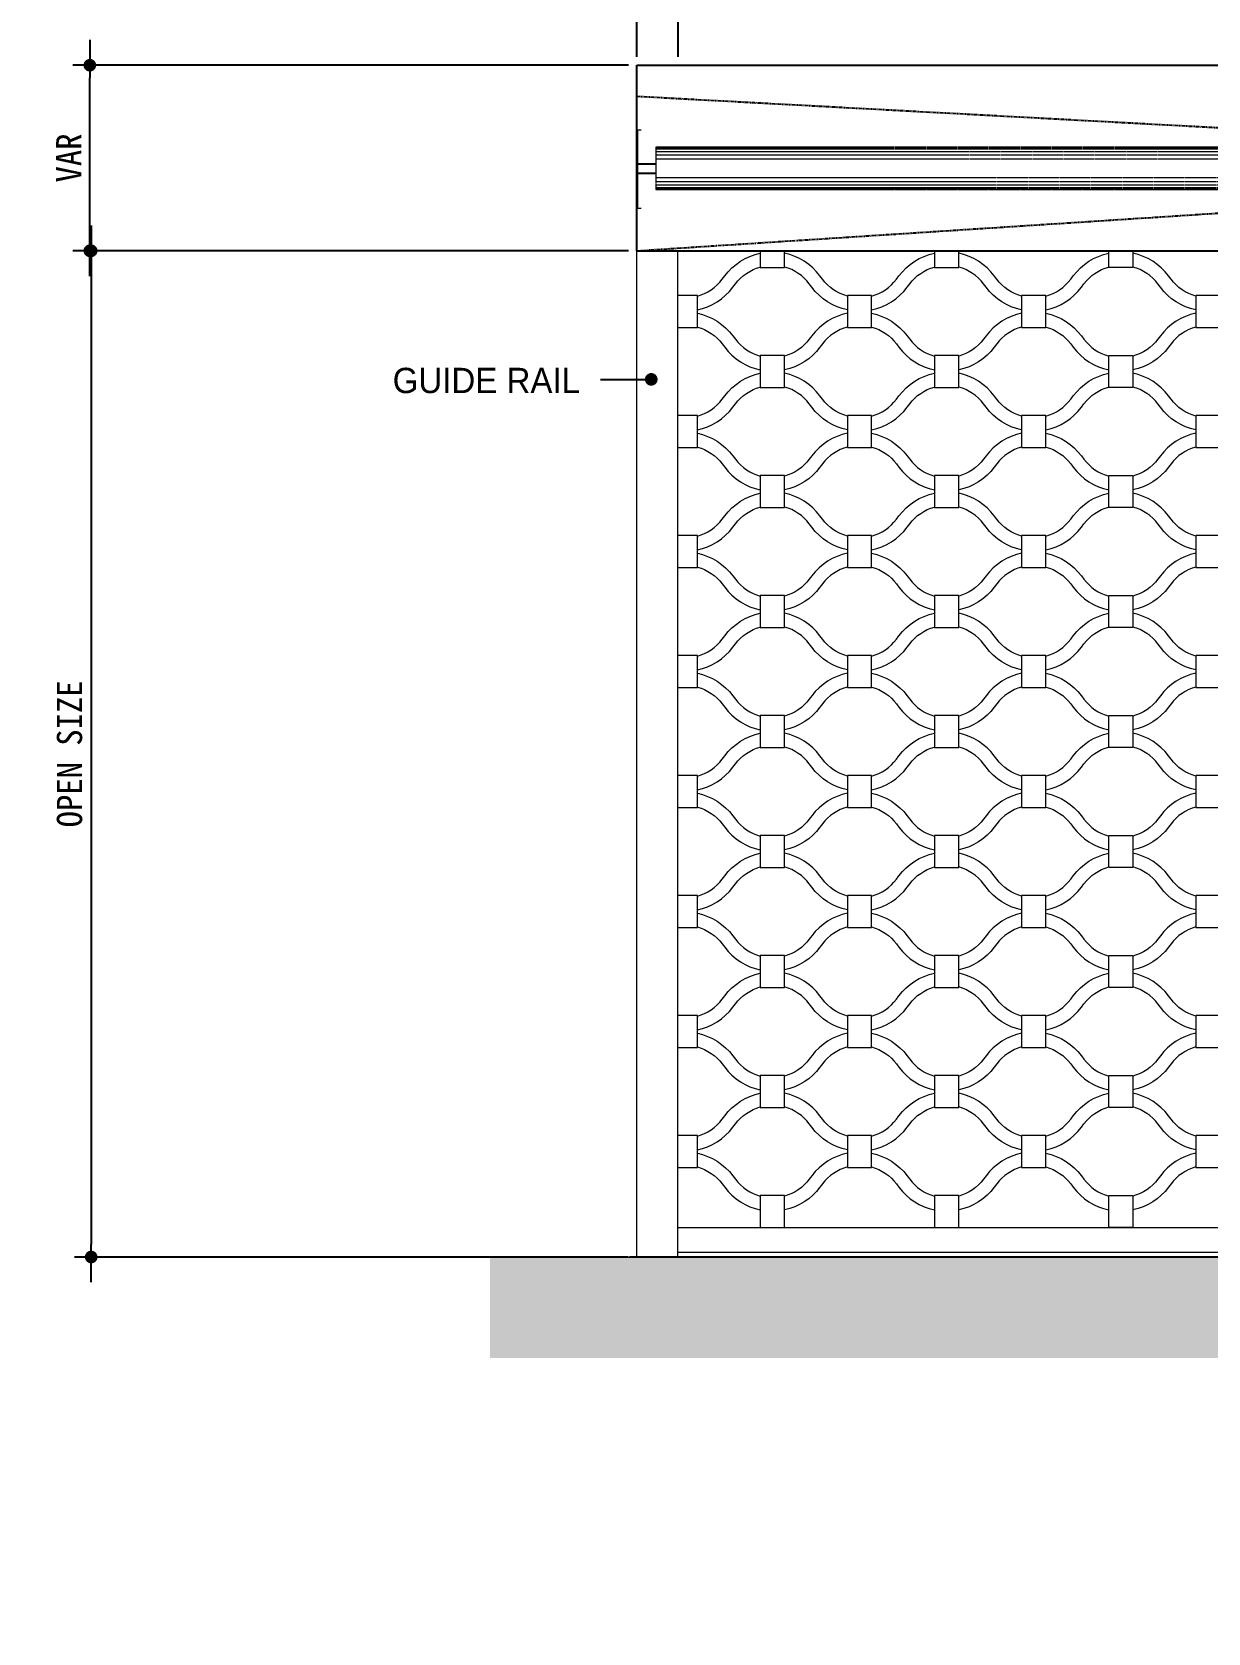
# Model space of a CAD drawing. Header units: millimetres. Extents: x -6941 to 136681, y 2065 to 58366.
# Drawn here: x 117177 to 120667, y 8465 to 13218 of the extents above; entities that cross this region are included whole.
import ezdxf

# ---------------------------------------------------------------- set-up
doc = ezdxf.new("R2010")
doc.units = ezdxf.units.MM
doc.header["$LTSCALE"] = 4
doc.header["$MEASUREMENT"] = 0
doc.linetypes.add('HIDDENX2', pattern=[0.75, 0.5, -0.25])
doc.linetypes.add('PHANTOM', pattern=[2.5, 1.25, -0.25, 0.25, -0.25, 0.25, -0.25])
doc.layers.get('0').update_dxf_attribs({"linetype": 'CONTINUOUS'})
doc.layers.get('DEFPOINTS').update_dxf_attribs({"linetype": 'CONTINUOUS'})
for name, color, linetype in [('A-DIMS', 7, 'CONTINUOUS'), ('A-MKXS-LEAD', 7, 'CONTINUOUS'), ('A-XXXX-TXT2', 3, 'CONTINUOUS'), ('ITXT', 7, 'CONTINUOUS'), ('WIND', 4, 'CONTINUOUS'), ('도면층1', 4, 'CONTINUOUS')]:
    doc.layers.add(name, color=color, linetype=linetype)
doc.layers.add('DJ', color=7, linetype='CONTINUOUS', lineweight=5)
doc.styles.add('HY울릉도L', font='')
doc.styles.add('돋움', font='')
doc.styles.add('돋움체', font='')
doc.styles.get('HY울릉도L').set_extended_font_data('DotumChe')
doc.styles.get('돋움').set_extended_font_data('Dotum')
doc.styles.get('돋움체').set_extended_font_data('DotumChe')
doc.dimstyles.new('CDIM', dxfattribs={"dimtxt": 3, "dimasz": 1.5, "dimexe": 2, "dimexo": 1, "dimgap": 1, "dimtad": 1, "dimdec": 0, "dimrnd": 0.5, "dimzin": 0, "dimdsep": 32, "dimlunit": 6, "dimtxsty": 'HY울릉도L', "dimblk1": '_CIDOT', "dimblk2": '_CIDOT', "dimsah": 1, "dimcen": 5.5, "dimclrd": 2, "dimclre": 2, "dimclrt": 7, "dimadec": 0, "dimazin": 0, "dimtfac": 1, "dimtdec": 0, "dimtix": 1, "dimtmove": 2, "dimatfit": 1, "dimldrblk": '_CIDOT', "dimfxl": 1, "dimtolj": 1, "dimtzin": 0, "dimlwd": -1, "dimarcsym": 0})

# ---------------------------------------------------------------- blocks, each defined once
blk = doc.blocks.new('_CIDOT')
at = {"color": 0, "linetype": 'ByBlock'}
blk.add_line((2, 0), (-1, 0), dxfattribs=at)
at = {"color": 0, "linetype": 'ByBlock', "const_width": 0.5}
blk.add_lwpolyline([(-0.25, 0, 1), (0.25, 0, 1)], format="xyb", close=True, dxfattribs=at)
blk = doc.blocks.new('*D157')
at = {"layer": 'A-DIMS', "lineweight": -2, "transparency": 16777216}
for p, q in [((118947.5, 13119.6), (117298.4, 13119.6)), ((118947.5, 12568.7), (117298.4, 12568.7))]:
    blk.add_line(p, q, dxfattribs=at)
at = {"layer": 'A-DIMS', "transparency": 16777216}
blk.add_line((117348.4, 12606.2), (117348.4, 13082.1), dxfattribs=at)
at = {"layer": 'DEFPOINTS', "color": 0, "transparency": 16777216}
for p in [(117348.4, 13119.6), (118972.5, 13119.6), (118972.5, 12568.7)]:
    blk.add_point(p, dxfattribs=at)
at = {"layer": 'A-DIMS', "transparency": 16777216, "xscale": 37.5, "yscale": 37.5, "zscale": 37.5}
for p, rotation in [((117348.4, 13119.6), 90), ((117348.4, 12568.7), 270)]:
    blk.add_blockref('_CIDOT', p, dxfattribs=dict(at, rotation=rotation))
at = {"layer": 'A-DIMS', "color": 3, "transparency": 16777216, "insert": (117285.9, 12844.2), "char_height": 75, "attachment_point": 5, "rotation": 90, "style": '돋움체'}
blk.add_mtext('\\A1;VAR', dxfattribs=at)
blk = doc.blocks.new('*D158')
at = {"layer": 'A-DIMS', "lineweight": -2, "transparency": 16777216}
for p, q in [((118947.5, 12568.7), (117302.5, 12568.7)), ((118946.6, 9581.2), (117302.5, 9581.2))]:
    blk.add_line(p, q, dxfattribs=at)
at = {"layer": 'A-DIMS', "transparency": 16777216}
blk.add_line((117352.5, 12531.2), (117352.5, 9618.7), dxfattribs=at)
at = {"layer": 'DEFPOINTS', "color": 0, "transparency": 16777216}
for p in [(118972.5, 12568.7), (117352.5, 9581.2), (118971.6, 9581.2)]:
    blk.add_point(p, dxfattribs=at)
at = {"layer": 'A-DIMS', "transparency": 16777216, "xscale": 37.5, "yscale": 37.5, "zscale": 37.5}
for p, rotation in [((117352.5, 12568.7), 90), ((117352.5, 9581.2), 270)]:
    blk.add_blockref('_CIDOT', p, dxfattribs=dict(at, rotation=rotation))
at = {"layer": 'A-DIMS', "color": 3, "transparency": 16777216, "insert": (117288.7, 11075), "char_height": 75, "attachment_point": 5, "rotation": 90, "style": '돋움체'}
blk.add_mtext('\\A1;OPEN SIZE', dxfattribs=at)
blk = doc.blocks.new('*D159')
at = {"layer": 'A-DIMS', "lineweight": -2, "transparency": 16777216}
for p, q in [((118972.5, 13144.6), (118972.5, 13476)), ((119094.2, 13144.6), (119094.2, 13476))]:
    blk.add_line(p, q, dxfattribs=at)
at = {"layer": 'A-DIMS', "transparency": 16777216}
for p, q in [((118935, 13426), (118897.5, 13426)), ((118972.5, 13426), (119094.2, 13426)), ((119131.7, 13426), (119169.2, 13426))]:
    blk.add_line(p, q, dxfattribs=at)
at = {"layer": 'DEFPOINTS', "color": 0, "transparency": 16777216}
for p in [(119094.2, 13426), (118972.5, 13119.6), (119094.2, 13119.6)]:
    blk.add_point(p, dxfattribs=at)
at = {"layer": 'A-DIMS', "transparency": 16777216, "xscale": 37.5, "yscale": 37.5, "zscale": 37.5}
blk.add_blockref('_CIDOT', (118972.5, 13426), dxfattribs=at)
at = {"layer": 'A-DIMS', "transparency": 16777216, "xscale": 37.5, "yscale": 37.5, "zscale": 37.5, "rotation": 180}
blk.add_blockref('_CIDOT', (119094.2, 13426), dxfattribs=at)
at = {"layer": 'A-DIMS', "color": 3, "transparency": 16777216, "insert": (119033.3, 13488.5), "char_height": 75, "attachment_point": 5, "style": '돋움체'}
blk.add_mtext('\\A1;VAR', dxfattribs=at)

msp = doc.modelspace()

# ---------------------------------------------------------------- hatches: boundary and pattern name
at = {"layer": 'DJ'}
h = msp.add_hatch(dxfattribs=at)
h.set_pattern_fill('AR-CONC', color=8, scale=30)
h.set_pattern_definition([(50, (15790.55, 43134.25), (215.17805, -18.82564), [22.5, -247.5]), (355, (15790.55, 43134.25), (-41.6254, 225.65764), [18, -198]), (100.45144, (15808.48, 43132.68), (173.55265, 206.832), [19.12206, -210.34263]), (46.1842, (15790.55, 43194.25), (320.1724, -49.6558), [33.75, -371.25]), (96.63564, (15817.23, 43190.1), (280.3986, 292.2356), [28.6831, -315.5141]), (351.18416, (15790.55, 43194.25), (280.3986, 292.2356), [27, -297]), (21, (15820.55, 43179.25), (179.07212, -120.78567), [22.5, -247.5]), (326, (15820.55, 43179.25), (72.9946, 217.545), [18, -198]), (71.45144, (15835.47, 43169.19), (252.0667, 96.75935), [19.12206, -210.34263]), (37.5, (15790.55, 43134.25), (3.647957, 99.868156), [0, -195.6, 0, -201, 0, -198.75]), (7.5, (15790.55, 43134.25), (78.92086, 118.32351), [0, -114.6, 0, -191.1, 0, -75.75]), (327.5, (15723.65, 43134.25), (160.14673, -6.76646), [0, -75, 0, -234, 0, -310.5]), (317.5, (15693.65, 43134.25), (174.95585, 30.0315), [0, -97.5, 0, -155.4, 0, -220.5])])
h.paths.add_polyline_path([(124936.46, 9581.18), (118536.46, 9581.18), (118536.46, 9281.18), (124936.46, 9281.18)])
h.paths.add_polyline_path([(122829.08, 8464.97), (122874.08, 8464.97), (122874.08, 8499.97), (122829.08, 8499.97)])
h.paths.add_polyline_path([(122804.08, 9009.97), (122819.08, 9009.97), (122819.08, 9019.97), (122804.08, 9019.97)])

# ---------------------------------------------------------------- linework, layer by layer
at = {"linetype": 'Continuous'}
msp.add_line((118863.96, 12186.91), (119010.66, 12186.91), dxfattribs=at)
at = {"linetype": 'Continuous', "const_width": 8.3}
msp.add_lwpolyline([(119006.51, 12186.91, 1), (119014.81, 12186.91, 1)], format="xyb", close=True, dxfattribs=at)
at = {"layer": 'A-MKXS-LEAD', "const_width": 18.75}
msp.add_lwpolyline([(119005.44, 12186.91, 1), (119024.19, 12186.91, 1)], format="xyb", close=True, dxfattribs=at)
at = {"layer": 'DJ', "color": 2, "linetype": 'HIDDENX2'}
for p, q in [((127399.29, 12875.97), (119028.06, 12875.97)), ((119028.06, 12875.97), (119028.06, 12749.83)), ((127399.29, 12873.76), (119028.06, 12873.76)), ((127399.29, 12870.44), (119028.06, 12870.44)), ((127248.91, 12862.69), (119028.06, 12862.69)), ((127248.91, 12852.88), (119028.06, 12852.88)), ((127248.91, 12840.56), (119028.06, 12840.56)), ((127144.04, 12785.24), (119028.06, 12785.24)), ((127144.04, 12772.92), (119028.06, 12772.92)), ((127144.04, 12763.11), (119028.06, 12763.11)), ((127144.04, 12755.36), (119028.06, 12755.36)), ((127144.04, 12752.04), (119028.06, 12752.04)), ((127399.29, 12749.83), (119028.06, 12749.83))]:
    msp.add_line(p, q, dxfattribs=at)
at = {"layer": 'DJ', "color": 3}
for p, q in [((118972.45, 9581.18), (118972.45, 12568.73)), ((119094.17, 9581.18), (119094.17, 12568.73))]:
    msp.add_line(p, q, dxfattribs=at)
at = {"layer": 'DJ', "color": 7}
for p, q in [((119094.17, 9668.81), (127354.49, 9668.81)), ((118536.46, 9581.18), (124936.46, 9581.18)), ((119094.17, 9595.55), (127354.49, 9595.55))]:
    msp.add_line(p, q, dxfattribs=at)
at = {"layer": 'DJ', "color": 6}
for points in [[(119151.63, 12434.13, 0.167065), (119225.35, 12484.16), (119232.94, 12494.27, -0.1826455), (119338.38, 12561.26, -0.1826455)], [(119596.97, 12434.13, -0.167065), (119523.24, 12484.16), (119515.66, 12494.27, 0.1826455), (119410.21, 12561.26, 0.1826455)], [(119668.8, 12434.13, 0.167065), (119742.52, 12484.16), (119750.11, 12494.27, -0.1826455), (119855.55, 12561.26, -0.1826455)], [(120114.14, 12434.13, -0.167065), (120040.41, 12484.16), (120032.83, 12494.27, 0.1826455), (119927.38, 12561.26, 0.1826455)], [(120185.97, 12434.13, 0.167065), (120259.69, 12484.16), (120267.28, 12494.27, -0.1826455), (120372.72, 12561.26, -0.1826455)], [(120631.31, 12434.13, -0.167065), (120557.58, 12484.16), (120550, 12494.27, 0.1826455), (120444.55, 12561.26, 0.1826455)], [(119151.63, 12393.38, 0.1826455), (119257.07, 12460.37), (119264.66, 12470.48, -0.167065), (119338.38, 12520.51)], [(119596.97, 12393.38, -0.1826455), (119491.52, 12460.37), (119483.94, 12470.48, 0.167065), (119410.21, 12520.51)], [(119668.8, 12393.38, 0.1826455), (119774.24, 12460.37), (119781.83, 12470.48, -0.167065), (119855.55, 12520.51)], [(120114.14, 12393.38, -0.1826455), (120008.69, 12460.37), (120001.11, 12470.48, 0.167065), (119927.38, 12520.51)], [(120185.97, 12393.38, 0.1826455), (120291.41, 12460.37), (120299, 12470.48, -0.167065), (120372.72, 12520.51)], [(120631.31, 12393.38, -0.1826455), (120525.86, 12460.37), (120518.28, 12470.48, 0.167065), (120444.55, 12520.51)], [(119151.63, 12383.13, -0.1826455), (119257.07, 12316.14), (119264.66, 12306.02, 0.167065), (119338.38, 12255.99)], [(119596.97, 12383.13, 0.1826455), (119491.52, 12316.14), (119483.94, 12306.02, -0.167065), (119410.21, 12255.99)], [(119668.8, 12383.13, -0.1826455), (119774.24, 12316.14), (119781.83, 12306.02, 0.167065), (119855.55, 12255.99)], [(120114.14, 12383.13, 0.1826455), (120008.69, 12316.14), (120001.11, 12306.02, -0.167065), (119927.38, 12255.99)], [(120185.97, 12383.13, -0.1826455), (120291.41, 12316.14), (120299, 12306.02, 0.167065), (120372.72, 12255.99)], [(120631.31, 12383.13, 0.1826455), (120525.86, 12316.14), (120518.28, 12306.02, -0.167065), (120444.55, 12255.99)], [(119151.63, 12342.38, -0.167065), (119225.35, 12292.35), (119232.94, 12282.23, 0.1826455), (119338.38, 12215.24, 0.1826455)], [(119596.97, 12342.38, 0.167065), (119523.24, 12292.35), (119515.66, 12282.23, -0.1826455), (119410.21, 12215.24, -0.1826455)], [(119668.8, 12342.38, -0.167065), (119742.52, 12292.35), (119750.11, 12282.23, 0.1826455), (119855.55, 12215.24, 0.1826455)], [(120114.14, 12342.38, 0.167065), (120040.41, 12292.35), (120032.83, 12282.23, -0.1826455), (119927.38, 12215.24, -0.1826455)], [(120185.97, 12342.38, -0.167065), (120259.69, 12292.35), (120267.28, 12282.23, 0.1826455), (120372.72, 12215.24, 0.1826455)], [(120631.31, 12342.38, 0.167065), (120557.58, 12292.35), (120550, 12282.23, -0.1826455), (120444.55, 12215.24, -0.1826455)], [(119151.63, 12077.86, 0.167065), (119225.35, 12127.89), (119232.94, 12138, -0.1826455), (119338.38, 12204.99, -0.1826455)], [(119596.97, 12077.86, -0.167065), (119523.24, 12127.89), (119515.66, 12138, 0.1826455), (119410.21, 12204.99, 0.1826455)], [(119668.8, 12077.86, 0.167065), (119742.52, 12127.89), (119750.11, 12138, -0.1826455), (119855.55, 12204.99, -0.1826455)], [(120114.14, 12077.86, -0.167065), (120040.41, 12127.89), (120032.83, 12138, 0.1826455), (119927.38, 12204.99, 0.1826455)], [(120185.97, 12077.86, 0.167065), (120259.69, 12127.89), (120267.28, 12138, -0.1826455), (120372.72, 12204.99, -0.1826455)], [(120631.31, 12077.86, -0.167065), (120557.58, 12127.89), (120550, 12138, 0.1826455), (120444.55, 12204.99, 0.1826455)], [(119151.63, 12037.11, 0.1826455), (119257.07, 12104.1), (119264.66, 12114.21, -0.167065), (119338.38, 12164.24)], [(119596.97, 12037.11, -0.1826455), (119491.52, 12104.1), (119483.94, 12114.21, 0.167065), (119410.21, 12164.24)], [(119668.8, 12037.11, 0.1826455), (119774.24, 12104.1), (119781.83, 12114.21, -0.167065), (119855.55, 12164.24)], [(120114.14, 12037.11, -0.1826455), (120008.69, 12104.1), (120001.11, 12114.21, 0.167065), (119927.38, 12164.24)], [(120185.97, 12037.11, 0.1826455), (120291.41, 12104.1), (120299, 12114.21, -0.167065), (120372.72, 12164.24)], [(120631.31, 12037.11, -0.1826455), (120525.86, 12104.1), (120518.28, 12114.21, 0.167065), (120444.55, 12164.24)], [(119151.63, 12026.86, -0.1826455), (119257.07, 11959.87), (119264.66, 11949.75, 0.167065), (119338.38, 11899.72)], [(119596.97, 12026.86, 0.1826455), (119491.52, 11959.87), (119483.94, 11949.75, -0.167065), (119410.21, 11899.72)], [(119668.8, 12026.86, -0.1826455), (119774.24, 11959.87), (119781.83, 11949.75, 0.167065), (119855.55, 11899.72)], [(120114.14, 12026.86, 0.1826455), (120008.69, 11959.87), (120001.11, 11949.75, -0.167065), (119927.38, 11899.72)], [(120185.97, 12026.86, -0.1826455), (120291.41, 11959.87), (120299, 11949.75, 0.167065), (120372.72, 11899.72)], [(120631.31, 12026.86, 0.1826455), (120525.86, 11959.87), (120518.28, 11949.75, -0.167065), (120444.55, 11899.72)], [(119151.63, 11986.11, -0.167065), (119225.35, 11936.08), (119232.94, 11925.96, 0.1826455), (119338.38, 11858.97, 0.1826455)], [(119596.97, 11986.11, 0.167065), (119523.24, 11936.08), (119515.66, 11925.96, -0.1826455), (119410.21, 11858.97, -0.1826455)], [(119668.8, 11986.11, -0.167065), (119742.52, 11936.08), (119750.11, 11925.96, 0.1826455), (119855.55, 11858.97, 0.1826455)], [(120114.14, 11986.11, 0.167065), (120040.41, 11936.08), (120032.83, 11925.96, -0.1826455), (119927.38, 11858.97, -0.1826455)], [(120185.97, 11986.11, -0.167065), (120259.69, 11936.08), (120267.28, 11925.96, 0.1826455), (120372.72, 11858.97, 0.1826455)], [(120631.31, 11986.11, 0.167065), (120557.58, 11936.08), (120550, 11925.96, -0.1826455), (120444.55, 11858.97, -0.1826455)], [(119151.63, 11721.59, 0.167065), (119225.35, 11771.62), (119232.94, 11781.73, -0.1826455), (119338.38, 11848.72, -0.1826455)], [(119596.97, 11721.59, -0.167065), (119523.24, 11771.62), (119515.66, 11781.73, 0.1826455), (119410.21, 11848.72, 0.1826455)], [(119668.8, 11721.59, 0.167065), (119742.52, 11771.62), (119750.11, 11781.73, -0.1826455), (119855.55, 11848.72, -0.1826455)], [(120114.14, 11721.59, -0.167065), (120040.41, 11771.62), (120032.83, 11781.73, 0.1826455), (119927.38, 11848.72, 0.1826455)], [(120185.97, 11721.59, 0.167065), (120259.69, 11771.62), (120267.28, 11781.73, -0.1826455), (120372.72, 11848.72, -0.1826455)], [(120631.31, 11721.59, -0.167065), (120557.58, 11771.62), (120550, 11781.73, 0.1826455), (120444.55, 11848.72, 0.1826455)], [(119151.63, 11680.84, 0.1826455), (119257.07, 11747.83), (119264.66, 11757.94, -0.167065), (119338.38, 11807.97)], [(119596.97, 11680.84, -0.1826455), (119491.52, 11747.83), (119483.94, 11757.94, 0.167065), (119410.21, 11807.97)], [(119668.8, 11680.84, 0.1826455), (119774.24, 11747.83), (119781.83, 11757.94, -0.167065), (119855.55, 11807.97)], [(120114.14, 11680.84, -0.1826455), (120008.69, 11747.83), (120001.11, 11757.94, 0.167065), (119927.38, 11807.97)], [(120185.97, 11680.84, 0.1826455), (120291.41, 11747.83), (120299, 11757.94, -0.167065), (120372.72, 11807.97)], [(120631.31, 11680.84, -0.1826455), (120525.86, 11747.83), (120518.28, 11757.94, 0.167065), (120444.55, 11807.97)], [(119151.63, 11670.59, -0.1826455), (119257.07, 11603.59), (119264.66, 11593.48, 0.167065), (119338.38, 11543.45)], [(119596.97, 11670.59, 0.1826455), (119491.52, 11603.59), (119483.94, 11593.48, -0.167065), (119410.21, 11543.45)], [(119668.8, 11670.59, -0.1826455), (119774.24, 11603.59), (119781.83, 11593.48, 0.167065), (119855.55, 11543.45)], [(120114.14, 11670.59, 0.1826455), (120008.69, 11603.59), (120001.11, 11593.48, -0.167065), (119927.38, 11543.45)], [(120185.97, 11670.59, -0.1826455), (120291.41, 11603.59), (120299, 11593.48, 0.167065), (120372.72, 11543.45)], [(120631.31, 11670.59, 0.1826455), (120525.86, 11603.59), (120518.28, 11593.48, -0.167065), (120444.55, 11543.45)], [(119151.63, 11629.84, -0.167065), (119225.35, 11579.81), (119232.94, 11569.69, 0.1826455), (119338.38, 11502.7, 0.1826455)], [(119596.97, 11629.84, 0.167065), (119523.24, 11579.81), (119515.66, 11569.69, -0.1826455), (119410.21, 11502.7, -0.1826455)], [(119668.8, 11629.84, -0.167065), (119742.52, 11579.81), (119750.11, 11569.69, 0.1826455), (119855.55, 11502.7, 0.1826455)], [(120114.14, 11629.84, 0.167065), (120040.41, 11579.81), (120032.83, 11569.69, -0.1826455), (119927.38, 11502.7, -0.1826455)], [(120185.97, 11629.84, -0.167065), (120259.69, 11579.81), (120267.28, 11569.69, 0.1826455), (120372.72, 11502.7, 0.1826455)], [(120631.31, 11629.84, 0.167065), (120557.58, 11579.81), (120550, 11569.69, -0.1826455), (120444.55, 11502.7, -0.1826455)], [(119151.63, 11365.32, 0.167065), (119225.35, 11415.35), (119232.94, 11425.46, -0.1826455), (119338.38, 11492.45, -0.1826455)], [(119596.97, 11365.32, -0.167065), (119523.24, 11415.35), (119515.66, 11425.46, 0.1826455), (119410.21, 11492.45, 0.1826455)], [(119668.8, 11365.32, 0.167065), (119742.52, 11415.35), (119750.11, 11425.46, -0.1826455), (119855.55, 11492.45, -0.1826455)], [(120114.14, 11365.32, -0.167065), (120040.41, 11415.35), (120032.83, 11425.46, 0.1826455), (119927.38, 11492.45, 0.1826455)], [(120185.97, 11365.32, 0.167065), (120259.69, 11415.35), (120267.28, 11425.46, -0.1826455), (120372.72, 11492.45, -0.1826455)], [(120631.31, 11365.32, -0.167065), (120557.58, 11415.35), (120550, 11425.46, 0.1826455), (120444.55, 11492.45, 0.1826455)], [(119151.63, 11324.56, 0.1826455), (119257.07, 11391.56), (119264.66, 11401.67, -0.167065), (119338.38, 11451.7)], [(119596.97, 11324.56, -0.1826455), (119491.52, 11391.56), (119483.94, 11401.67, 0.167065), (119410.21, 11451.7)], [(119668.8, 11324.56, 0.1826455), (119774.24, 11391.56), (119781.83, 11401.67, -0.167065), (119855.55, 11451.7)], [(120114.14, 11324.56, -0.1826455), (120008.69, 11391.56), (120001.11, 11401.67, 0.167065), (119927.38, 11451.7)], [(120185.97, 11324.56, 0.1826455), (120291.41, 11391.56), (120299, 11401.67, -0.167065), (120372.72, 11451.7)], [(120631.31, 11324.56, -0.1826455), (120525.86, 11391.56), (120518.28, 11401.67, 0.167065), (120444.55, 11451.7)], [(119151.63, 11314.31, -0.1826455), (119257.07, 11247.32), (119264.66, 11237.21, 0.167065), (119338.38, 11187.18)], [(119596.97, 11314.31, 0.1826455), (119491.52, 11247.32), (119483.94, 11237.21, -0.167065), (119410.21, 11187.18)], [(119668.8, 11314.31, -0.1826455), (119774.24, 11247.32), (119781.83, 11237.21, 0.167065), (119855.55, 11187.18)], [(120114.14, 11314.31, 0.1826455), (120008.69, 11247.32), (120001.11, 11237.21, -0.167065), (119927.38, 11187.18)], [(120185.97, 11314.31, -0.1826455), (120291.41, 11247.32), (120299, 11237.21, 0.167065), (120372.72, 11187.18)], [(120631.31, 11314.31, 0.1826455), (120525.86, 11247.32), (120518.28, 11237.21, -0.167065), (120444.55, 11187.18)], [(119151.63, 11273.56, -0.167065), (119225.35, 11223.53), (119232.94, 11213.42, 0.1826455), (119338.38, 11146.43, 0.1826455)], [(119596.97, 11273.56, 0.167065), (119523.24, 11223.53), (119515.66, 11213.42, -0.1826455), (119410.21, 11146.43, -0.1826455)], [(119668.8, 11273.56, -0.167065), (119742.52, 11223.53), (119750.11, 11213.42, 0.1826455), (119855.55, 11146.43, 0.1826455)], [(120114.14, 11273.56, 0.167065), (120040.41, 11223.53), (120032.83, 11213.42, -0.1826455), (119927.38, 11146.43, -0.1826455)], [(120185.97, 11273.56, -0.167065), (120259.69, 11223.53), (120267.28, 11213.42, 0.1826455), (120372.72, 11146.43, 0.1826455)], [(120631.31, 11273.56, 0.167065), (120557.58, 11223.53), (120550, 11213.42, -0.1826455), (120444.55, 11146.43, -0.1826455)], [(119151.63, 11009.04, 0.167065), (119225.35, 11059.07), (119232.94, 11069.19, -0.1826455), (119338.38, 11136.18, -0.1826455)], [(119596.97, 11009.04, -0.167065), (119523.24, 11059.07), (119515.66, 11069.19, 0.1826455), (119410.21, 11136.18, 0.1826455)], [(119668.8, 11009.04, 0.167065), (119742.52, 11059.07), (119750.11, 11069.19, -0.1826455), (119855.55, 11136.18, -0.1826455)], [(120114.14, 11009.04, -0.167065), (120040.41, 11059.07), (120032.83, 11069.19, 0.1826455), (119927.38, 11136.18, 0.1826455)], [(120185.97, 11009.04, 0.167065), (120259.69, 11059.07), (120267.28, 11069.19, -0.1826455), (120372.72, 11136.18, -0.1826455)], [(120631.31, 11009.04, -0.167065), (120557.58, 11059.07), (120550, 11069.19, 0.1826455), (120444.55, 11136.18, 0.1826455)], [(119151.63, 10968.29, 0.1826455), (119257.07, 11035.28), (119264.66, 11045.4, -0.167065), (119338.38, 11095.43)], [(119596.97, 10968.29, -0.1826455), (119491.52, 11035.28), (119483.94, 11045.4, 0.167065), (119410.21, 11095.43)], [(119668.8, 10968.29, 0.1826455), (119774.24, 11035.28), (119781.83, 11045.4, -0.167065), (119855.55, 11095.43)], [(120114.14, 10968.29, -0.1826455), (120008.69, 11035.28), (120001.11, 11045.4, 0.167065), (119927.38, 11095.43)], [(120185.97, 10968.29, 0.1826455), (120291.41, 11035.28), (120299, 11045.4, -0.167065), (120372.72, 11095.43)], [(120631.31, 10968.29, -0.1826455), (120525.86, 11035.28), (120518.28, 11045.4, 0.167065), (120444.55, 11095.43)], [(119151.63, 10958.04, -0.1826455), (119257.07, 10891.05), (119264.66, 10880.94, 0.167065), (119338.38, 10830.91)], [(119596.97, 10958.04, 0.1826455), (119491.52, 10891.05), (119483.94, 10880.94, -0.167065), (119410.21, 10830.91)], [(119668.8, 10958.04, -0.1826455), (119774.24, 10891.05), (119781.83, 10880.94, 0.167065), (119855.55, 10830.91)], [(120114.14, 10958.04, 0.1826455), (120008.69, 10891.05), (120001.11, 10880.94, -0.167065), (119927.38, 10830.91)], [(120185.97, 10958.04, -0.1826455), (120291.41, 10891.05), (120299, 10880.94, 0.167065), (120372.72, 10830.91)], [(120631.31, 10958.04, 0.1826455), (120525.86, 10891.05), (120518.28, 10880.94, -0.167065), (120444.55, 10830.91)], [(119151.63, 10917.29, -0.167065), (119225.35, 10867.26), (119232.94, 10857.15, 0.1826455), (119338.38, 10790.16, 0.1826455)], [(119596.97, 10917.29, 0.167065), (119523.24, 10867.26), (119515.66, 10857.15, -0.1826455), (119410.21, 10790.16, -0.1826455)], [(119668.8, 10917.29, -0.167065), (119742.52, 10867.26), (119750.11, 10857.15, 0.1826455), (119855.55, 10790.16, 0.1826455)], [(120114.14, 10917.29, 0.167065), (120040.41, 10867.26), (120032.83, 10857.15, -0.1826455), (119927.38, 10790.16, -0.1826455)], [(120185.97, 10917.29, -0.167065), (120259.69, 10867.26), (120267.28, 10857.15, 0.1826455), (120372.72, 10790.16, 0.1826455)], [(120631.31, 10917.29, 0.167065), (120557.58, 10867.26), (120550, 10857.15, -0.1826455), (120444.55, 10790.16, -0.1826455)], [(119151.63, 10652.77, 0.167065), (119225.35, 10702.8), (119232.94, 10712.92, -0.1826455), (119338.38, 10779.91, -0.1826455)], [(119596.97, 10652.77, -0.167065), (119523.24, 10702.8), (119515.66, 10712.92, 0.1826455), (119410.21, 10779.91, 0.1826455)], [(119668.8, 10652.77, 0.167065), (119742.52, 10702.8), (119750.11, 10712.92, -0.1826455), (119855.55, 10779.91, -0.1826455)], [(120114.14, 10652.77, -0.167065), (120040.41, 10702.8), (120032.83, 10712.92, 0.1826455), (119927.38, 10779.91, 0.1826455)], [(120185.97, 10652.77, 0.167065), (120259.69, 10702.8), (120267.28, 10712.92, -0.1826455), (120372.72, 10779.91, -0.1826455)], [(120631.31, 10652.77, -0.167065), (120557.58, 10702.8), (120550, 10712.92, 0.1826455), (120444.55, 10779.91, 0.1826455)], [(119151.63, 10612.02, 0.1826455), (119257.07, 10679.01), (119264.66, 10689.13, -0.167065), (119338.38, 10739.16)], [(119596.97, 10612.02, -0.1826455), (119491.52, 10679.01), (119483.94, 10689.13, 0.167065), (119410.21, 10739.16)], [(119668.8, 10612.02, 0.1826455), (119774.24, 10679.01), (119781.83, 10689.13, -0.167065), (119855.55, 10739.16)], [(120114.14, 10612.02, -0.1826455), (120008.69, 10679.01), (120001.11, 10689.13, 0.167065), (119927.38, 10739.16)], [(120185.97, 10612.02, 0.1826455), (120291.41, 10679.01), (120299, 10689.13, -0.167065), (120372.72, 10739.16)], [(120631.31, 10612.02, -0.1826455), (120525.86, 10679.01), (120518.28, 10689.13, 0.167065), (120444.55, 10739.16)], [(119151.63, 10601.77, -0.1826455), (119257.07, 10534.78), (119264.66, 10524.67, 0.167065), (119338.38, 10474.64)], [(119596.97, 10601.77, 0.1826455), (119491.52, 10534.78), (119483.94, 10524.67, -0.167065), (119410.21, 10474.64)], [(119668.8, 10601.77, -0.1826455), (119774.24, 10534.78), (119781.83, 10524.67, 0.167065), (119855.55, 10474.64)], [(120114.14, 10601.77, 0.1826455), (120008.69, 10534.78), (120001.11, 10524.67, -0.167065), (119927.38, 10474.64)], [(120185.97, 10601.77, -0.1826455), (120291.41, 10534.78), (120299, 10524.67, 0.167065), (120372.72, 10474.64)], [(120631.31, 10601.77, 0.1826455), (120525.86, 10534.78), (120518.28, 10524.67, -0.167065), (120444.55, 10474.64)], [(119151.63, 10561.02, -0.167065), (119225.35, 10510.99), (119232.94, 10500.88, 0.1826455), (119338.38, 10433.89, 0.1826455)], [(119596.97, 10561.02, 0.167065), (119523.24, 10510.99), (119515.66, 10500.88, -0.1826455), (119410.21, 10433.89, -0.1826455)], [(119668.8, 10561.02, -0.167065), (119742.52, 10510.99), (119750.11, 10500.88, 0.1826455), (119855.55, 10433.89, 0.1826455)], [(120114.14, 10561.02, 0.167065), (120040.41, 10510.99), (120032.83, 10500.88, -0.1826455), (119927.38, 10433.89, -0.1826455)], [(120185.97, 10561.02, -0.167065), (120259.69, 10510.99), (120267.28, 10500.88, 0.1826455), (120372.72, 10433.89, 0.1826455)], [(120631.31, 10561.02, 0.167065), (120557.58, 10510.99), (120550, 10500.88, -0.1826455), (120444.55, 10433.89, -0.1826455)], [(119151.63, 10296.5, 0.167065), (119225.35, 10346.53), (119232.94, 10356.64, -0.1826455), (119338.38, 10423.64, -0.1826455)], [(119596.97, 10296.5, -0.167065), (119523.24, 10346.53), (119515.66, 10356.64, 0.1826455), (119410.21, 10423.64, 0.1826455)], [(119668.8, 10296.5, 0.167065), (119742.52, 10346.53), (119750.11, 10356.64, -0.1826455), (119855.55, 10423.64, -0.1826455)], [(120114.14, 10296.5, -0.167065), (120040.41, 10346.53), (120032.83, 10356.64, 0.1826455), (119927.38, 10423.64, 0.1826455)], [(120185.97, 10296.5, 0.167065), (120259.69, 10346.53), (120267.28, 10356.64, -0.1826455), (120372.72, 10423.64, -0.1826455)], [(120631.31, 10296.5, -0.167065), (120557.58, 10346.53), (120550, 10356.64, 0.1826455), (120444.55, 10423.64, 0.1826455)], [(119151.63, 10255.75, 0.1826455), (119257.07, 10322.74), (119264.66, 10332.86, -0.167065), (119338.38, 10382.89)], [(119596.97, 10255.75, -0.1826455), (119491.52, 10322.74), (119483.94, 10332.86, 0.167065), (119410.21, 10382.89)], [(119668.8, 10255.75, 0.1826455), (119774.24, 10322.74), (119781.83, 10332.86, -0.167065), (119855.55, 10382.89)], [(120114.14, 10255.75, -0.1826455), (120008.69, 10322.74), (120001.11, 10332.86, 0.167065), (119927.38, 10382.89)], [(120185.97, 10255.75, 0.1826455), (120291.41, 10322.74), (120299, 10332.86, -0.167065), (120372.72, 10382.89)], [(120631.31, 10255.75, -0.1826455), (120525.86, 10322.74), (120518.28, 10332.86, 0.167065), (120444.55, 10382.89)], [(119151.63, 10245.5, -0.1826455), (119257.07, 10178.51), (119264.66, 10168.4, 0.167065), (119338.38, 10118.37)], [(119596.97, 10245.5, 0.1826455), (119491.52, 10178.51), (119483.94, 10168.4, -0.167065), (119410.21, 10118.37)], [(119668.8, 10245.5, -0.1826455), (119774.24, 10178.51), (119781.83, 10168.4, 0.167065), (119855.55, 10118.37)], [(120114.14, 10245.5, 0.1826455), (120008.69, 10178.51), (120001.11, 10168.4, -0.167065), (119927.38, 10118.37)], [(120185.97, 10245.5, -0.1826455), (120291.41, 10178.51), (120299, 10168.4, 0.167065), (120372.72, 10118.37)], [(120631.31, 10245.5, 0.1826455), (120525.86, 10178.51), (120518.28, 10168.4, -0.167065), (120444.55, 10118.37)], [(119151.63, 10204.75, -0.167065), (119225.35, 10154.72), (119232.94, 10144.61, 0.1826455), (119338.38, 10077.61, 0.1826455)], [(119596.97, 10204.75, 0.167065), (119523.24, 10154.72), (119515.66, 10144.61, -0.1826455), (119410.21, 10077.61, -0.1826455)], [(119668.8, 10204.75, -0.167065), (119742.52, 10154.72), (119750.11, 10144.61, 0.1826455), (119855.55, 10077.61, 0.1826455)], [(120114.14, 10204.75, 0.167065), (120040.41, 10154.72), (120032.83, 10144.61, -0.1826455), (119927.38, 10077.61, -0.1826455)], [(120185.97, 10204.75, -0.167065), (120259.69, 10154.72), (120267.28, 10144.61, 0.1826455), (120372.72, 10077.61, 0.1826455)], [(120631.31, 10204.75, 0.167065), (120557.58, 10154.72), (120550, 10144.61, -0.1826455), (120444.55, 10077.61, -0.1826455)], [(119151.63, 9940.23, 0.167065), (119225.35, 9990.26), (119232.94, 10000.37, -0.1826455), (119338.38, 10067.36, -0.1826455)], [(119596.97, 9940.23, -0.167065), (119523.24, 9990.26), (119515.66, 10000.37, 0.1826455), (119410.21, 10067.36, 0.1826455)], [(119668.8, 9940.23, 0.167065), (119742.52, 9990.26), (119750.11, 10000.37, -0.1826455), (119855.55, 10067.36, -0.1826455)], [(120114.14, 9940.23, -0.167065), (120040.41, 9990.26), (120032.83, 10000.37, 0.1826455), (119927.38, 10067.36, 0.1826455)], [(120185.97, 9940.23, 0.167065), (120259.69, 9990.26), (120267.28, 10000.37, -0.1826455), (120372.72, 10067.36, -0.1826455)], [(120631.31, 9940.23, -0.167065), (120557.58, 9990.26), (120550, 10000.37, 0.1826455), (120444.55, 10067.36, 0.1826455)], [(119151.63, 9899.48, 0.1826455), (119257.07, 9966.47), (119264.66, 9976.58, -0.167065), (119338.38, 10026.61)], [(119596.97, 9899.48, -0.1826455), (119491.52, 9966.47), (119483.94, 9976.58, 0.167065), (119410.21, 10026.61)], [(119668.8, 9899.48, 0.1826455), (119774.24, 9966.47), (119781.83, 9976.58, -0.167065), (119855.55, 10026.61)], [(120114.14, 9899.48, -0.1826455), (120008.69, 9966.47), (120001.11, 9976.58, 0.167065), (119927.38, 10026.61)], [(120185.97, 9899.48, 0.1826455), (120291.41, 9966.47), (120299, 9976.58, -0.167065), (120372.72, 10026.61)], [(120631.31, 9899.48, -0.1826455), (120525.86, 9966.47), (120518.28, 9976.58, 0.167065), (120444.55, 10026.61)], [(119151.63, 9889.23, -0.1826455), (119257.07, 9822.24), (119264.66, 9812.12, 0.167065), (119338.38, 9762.09)], [(119596.97, 9889.23, 0.1826455), (119491.52, 9822.24), (119483.94, 9812.12, -0.167065), (119410.21, 9762.09)], [(119668.8, 9889.23, -0.1826455), (119774.24, 9822.24), (119781.83, 9812.12, 0.167065), (119855.55, 9762.09)], [(120114.14, 9889.23, 0.1826455), (120008.69, 9822.24), (120001.11, 9812.12, -0.167065), (119927.38, 9762.09)], [(120185.97, 9889.23, -0.1826455), (120291.41, 9822.24), (120299, 9812.12, 0.167065), (120372.72, 9762.09)], [(120631.31, 9889.23, 0.1826455), (120525.86, 9822.24), (120518.28, 9812.12, -0.167065), (120444.55, 9762.09)], [(119151.63, 9848.48, -0.167065), (119225.35, 9798.45), (119232.94, 9788.33, 0.1826455), (119338.38, 9721.34, 0.1826455)], [(119596.97, 9848.48, 0.167065), (119523.24, 9798.45), (119515.66, 9788.33, -0.1826455), (119410.21, 9721.34, -0.1826455)], [(119668.8, 9848.48, -0.167065), (119742.52, 9798.45), (119750.11, 9788.33, 0.1826455), (119855.55, 9721.34, 0.1826455)], [(120114.14, 9848.48, 0.167065), (120040.41, 9798.45), (120032.83, 9788.33, -0.1826455), (119927.38, 9721.34, -0.1826455)], [(120185.97, 9848.48, -0.167065), (120259.69, 9798.45), (120267.28, 9788.33, 0.1826455), (120372.72, 9721.34, 0.1826455)], [(120631.31, 9848.48, 0.167065), (120557.58, 9798.45), (120550, 9788.33, -0.1826455), (120444.55, 9721.34, -0.1826455)]]:
    msp.add_lwpolyline(points, format="xyb", dxfattribs=at)
for points in [[(119338.38, 12568.73), (119338.38, 12566.39), (119338.38, 12518.98), (119410.21, 12518.98), (119410.21, 12566.39), (119410.21, 12568.73)], [(119855.55, 12568.73), (119855.55, 12566.39), (119855.55, 12518.98), (119927.38, 12518.98), (119927.38, 12566.39), (119927.38, 12568.73)], [(120444.55, 12568.73), (120444.55, 12566.39), (120444.55, 12518.98), (120372.72, 12518.98), (120372.72, 12566.39), (120372.72, 12568.73)], [(119094.17, 12340.85), (119115.72, 12340.85), (119151.63, 12340.85), (119151.63, 12435.66), (119115.72, 12435.66), (119094.17, 12435.66)], [(119094.17, 11984.58), (119115.72, 11984.58), (119151.63, 11984.58), (119151.63, 12079.39), (119115.72, 12079.39), (119094.17, 12079.39)], [(119094.17, 11628.3), (119115.72, 11628.3), (119151.63, 11628.3), (119151.63, 11723.12), (119115.72, 11723.12), (119094.17, 11723.12)], [(119094.17, 11272.03), (119115.72, 11272.03), (119151.63, 11272.03), (119151.63, 11366.85), (119115.72, 11366.85), (119094.17, 11366.85)], [(119094.17, 10915.76), (119115.72, 10915.76), (119151.63, 10915.76), (119151.63, 11010.58), (119115.72, 11010.58), (119094.17, 11010.58)], [(119094.17, 10559.49), (119115.72, 10559.49), (119151.63, 10559.49), (119151.63, 10654.3), (119115.72, 10654.3), (119094.17, 10654.3)], [(119094.17, 10203.22), (119115.72, 10203.22), (119151.63, 10203.22), (119151.63, 10298.03), (119115.72, 10298.03), (119094.17, 10298.03)], [(119094.17, 9846.95), (119115.72, 9846.95), (119151.63, 9846.95), (119151.63, 9941.76), (119115.72, 9941.76), (119094.17, 9941.76)]]:
    msp.add_lwpolyline(points, dxfattribs=at)
for points in [[(119596.97, 12435.66), (119596.97, 12340.85), (119632.88, 12340.85), (119668.8, 12340.85), (119668.8, 12435.66), (119632.88, 12435.66)], [(120114.14, 12435.66), (120114.14, 12340.85), (120150.05, 12340.85), (120185.97, 12340.85), (120185.97, 12435.66), (120150.05, 12435.66)], [(120631.31, 12435.66), (120631.31, 12340.85), (120667.22, 12340.85), (120703.13, 12340.85), (120703.13, 12435.66), (120667.22, 12435.66)], [(119338.38, 12257.53), (119338.38, 12210.12), (119338.38, 12162.71), (119410.21, 12162.71), (119410.21, 12210.12), (119410.21, 12257.53)], [(119855.55, 12257.53), (119855.55, 12210.12), (119855.55, 12162.71), (119927.38, 12162.71), (119927.38, 12210.12), (119927.38, 12257.53)], [(120444.55, 12257.53), (120444.55, 12210.12), (120444.55, 12162.71), (120372.72, 12162.71), (120372.72, 12210.12), (120372.72, 12257.53)], [(119596.97, 12079.39), (119596.97, 11984.58), (119632.88, 11984.58), (119668.8, 11984.58), (119668.8, 12079.39), (119632.88, 12079.39)], [(120114.14, 12079.39), (120114.14, 11984.58), (120150.05, 11984.58), (120185.97, 11984.58), (120185.97, 12079.39), (120150.05, 12079.39)], [(120631.31, 12079.39), (120631.31, 11984.58), (120667.22, 11984.58), (120703.13, 11984.58), (120703.13, 12079.39), (120667.22, 12079.39)], [(119338.38, 11901.25), (119338.38, 11853.85), (119338.38, 11806.44), (119410.21, 11806.44), (119410.21, 11853.85), (119410.21, 11901.25)], [(119855.55, 11901.25), (119855.55, 11853.85), (119855.55, 11806.44), (119927.38, 11806.44), (119927.38, 11853.85), (119927.38, 11901.25)], [(120444.55, 11901.25), (120444.55, 11853.85), (120444.55, 11806.44), (120372.72, 11806.44), (120372.72, 11853.85), (120372.72, 11901.25)], [(119596.97, 11723.12), (119596.97, 11628.3), (119632.88, 11628.3), (119668.8, 11628.3), (119668.8, 11723.12), (119632.88, 11723.12)], [(120114.14, 11723.12), (120114.14, 11628.3), (120150.05, 11628.3), (120185.97, 11628.3), (120185.97, 11723.12), (120150.05, 11723.12)], [(120631.31, 11723.12), (120631.31, 11628.3), (120667.22, 11628.3), (120703.13, 11628.3), (120703.13, 11723.12), (120667.22, 11723.12)], [(119338.38, 11544.98), (119338.38, 11497.58), (119338.38, 11450.17), (119410.21, 11450.17), (119410.21, 11497.58), (119410.21, 11544.98)], [(119855.55, 11544.98), (119855.55, 11497.58), (119855.55, 11450.17), (119927.38, 11450.17), (119927.38, 11497.58), (119927.38, 11544.98)], [(120444.55, 11544.98), (120444.55, 11497.58), (120444.55, 11450.17), (120372.72, 11450.17), (120372.72, 11497.58), (120372.72, 11544.98)], [(119596.97, 11366.85), (119596.97, 11272.03), (119632.88, 11272.03), (119668.8, 11272.03), (119668.8, 11366.85), (119632.88, 11366.85)], [(120114.14, 11366.85), (120114.14, 11272.03), (120150.05, 11272.03), (120185.97, 11272.03), (120185.97, 11366.85), (120150.05, 11366.85)], [(120631.31, 11366.85), (120631.31, 11272.03), (120667.22, 11272.03), (120703.13, 11272.03), (120703.13, 11366.85), (120667.22, 11366.85)], [(119338.38, 11188.71), (119338.38, 11141.3), (119338.38, 11093.9), (119410.21, 11093.9), (119410.21, 11141.3), (119410.21, 11188.71)], [(119855.55, 11188.71), (119855.55, 11141.3), (119855.55, 11093.9), (119927.38, 11093.9), (119927.38, 11141.3), (119927.38, 11188.71)], [(120444.55, 11188.71), (120444.55, 11141.3), (120444.55, 11093.9), (120372.72, 11093.9), (120372.72, 11141.3), (120372.72, 11188.71)], [(119596.97, 11010.58), (119596.97, 10915.76), (119632.88, 10915.76), (119668.8, 10915.76), (119668.8, 11010.58), (119632.88, 11010.58)], [(120114.14, 11010.58), (120114.14, 10915.76), (120150.05, 10915.76), (120185.97, 10915.76), (120185.97, 11010.58), (120150.05, 11010.58)], [(120631.31, 11010.58), (120631.31, 10915.76), (120667.22, 10915.76), (120703.13, 10915.76), (120703.13, 11010.58), (120667.22, 11010.58)], [(119338.38, 10832.44), (119338.38, 10785.03), (119338.38, 10737.63), (119410.21, 10737.63), (119410.21, 10785.03), (119410.21, 10832.44)], [(119855.55, 10832.44), (119855.55, 10785.03), (119855.55, 10737.63), (119927.38, 10737.63), (119927.38, 10785.03), (119927.38, 10832.44)], [(120444.55, 10832.44), (120444.55, 10785.03), (120444.55, 10737.63), (120372.72, 10737.63), (120372.72, 10785.03), (120372.72, 10832.44)], [(119596.97, 10654.3), (119596.97, 10559.49), (119632.88, 10559.49), (119668.8, 10559.49), (119668.8, 10654.3), (119632.88, 10654.3)], [(120114.14, 10654.3), (120114.14, 10559.49), (120150.05, 10559.49), (120185.97, 10559.49), (120185.97, 10654.3), (120150.05, 10654.3)], [(120631.31, 10654.3), (120631.31, 10559.49), (120667.22, 10559.49), (120703.13, 10559.49), (120703.13, 10654.3), (120667.22, 10654.3)], [(119338.38, 10476.17), (119338.38, 10428.76), (119338.38, 10381.35), (119410.21, 10381.35), (119410.21, 10428.76), (119410.21, 10476.17)], [(119855.55, 10476.17), (119855.55, 10428.76), (119855.55, 10381.35), (119927.38, 10381.35), (119927.38, 10428.76), (119927.38, 10476.17)], [(120444.55, 10476.17), (120444.55, 10428.76), (120444.55, 10381.35), (120372.72, 10381.35), (120372.72, 10428.76), (120372.72, 10476.17)], [(119596.97, 10298.03), (119596.97, 10203.22), (119632.88, 10203.22), (119668.8, 10203.22), (119668.8, 10298.03), (119632.88, 10298.03)], [(120114.14, 10298.03), (120114.14, 10203.22), (120150.05, 10203.22), (120185.97, 10203.22), (120185.97, 10298.03), (120150.05, 10298.03)], [(120631.31, 10298.03), (120631.31, 10203.22), (120667.22, 10203.22), (120703.13, 10203.22), (120703.13, 10298.03), (120667.22, 10298.03)], [(119338.38, 10119.9), (119338.38, 10072.49), (119338.38, 10025.08), (119410.21, 10025.08), (119410.21, 10072.49), (119410.21, 10119.9)], [(119855.55, 10119.9), (119855.55, 10072.49), (119855.55, 10025.08), (119927.38, 10025.08), (119927.38, 10072.49), (119927.38, 10119.9)], [(120444.55, 10119.9), (120444.55, 10072.49), (120444.55, 10025.08), (120372.72, 10025.08), (120372.72, 10072.49), (120372.72, 10119.9)], [(119596.97, 9941.76), (119596.97, 9846.95), (119632.88, 9846.95), (119668.8, 9846.95), (119668.8, 9941.76), (119632.88, 9941.76)], [(120114.14, 9941.76), (120114.14, 9846.95), (120150.05, 9846.95), (120185.97, 9846.95), (120185.97, 9941.76), (120150.05, 9941.76)], [(120631.31, 9941.76), (120631.31, 9846.95), (120667.22, 9846.95), (120703.13, 9846.95), (120703.13, 9941.76), (120667.22, 9941.76)], [(119338.38, 9763.63), (119338.38, 9716.22), (119338.38, 9668.81), (119410.21, 9668.81), (119410.21, 9716.22), (119410.21, 9763.63)], [(119855.55, 9763.63), (119855.55, 9716.22), (119855.55, 9668.81), (119927.38, 9668.81), (119927.38, 9716.22), (119927.38, 9763.63)], [(120444.55, 9763.63), (120444.55, 9716.22), (120444.55, 9668.81), (120372.72, 9668.81), (120372.72, 9716.22), (120372.72, 9763.63)]]:
    msp.add_lwpolyline(points, close=True, dxfattribs=at)
at = {"layer": 'ITXT'}
for p, q in [((118974.24, 12826.73), (119028.08, 12826.73)), ((118974.24, 12799.07), (119028.06, 12799.07))]:
    msp.add_line(p, q, dxfattribs=at)
at = {"layer": 'WIND'}
msp.add_line((127498.15, 9581.18), (118950.51, 9581.18), dxfattribs=at)
at = {"layer": '도면층1', "linetype": 'PHANTOM', "ltscale": 2}
for p, q in [((118972.45, 12568.73), (127476.21, 13119.64)), ((118972.45, 13027.53), (127476.21, 12568.73))]:
    msp.add_line(p, q, dxfattribs=at)
at = {"layer": '도면층1'}
for p, q in [((118972.45, 13119.64), (127476.21, 13119.64)), ((118972.45, 12568.73), (118972.45, 13119.64)), ((118972.45, 12568.73), (127476.21, 12568.73))]:
    msp.add_line(p, q, dxfattribs=at)
at = {"layer": '도면층1', "color": 0, "linetype": 'Continuous', "const_width": 3.54}
msp.add_lwpolyline([(118985.3, 12927.31), (118974.24, 12927.31), (118974.24, 12694.95), (118985.3, 12694.95)], dxfattribs=at)

# ---------------------------------------------------------------- texts
at = {"layer": 'A-XXXX-TXT2', "style": '돋움'}
msp.add_text('GUIDE RAIL', height=75, dxfattribs=at).set_placement((118247.31, 12146.21))

# ---------------------------------------------------------------- dimensions: what is measured, and where the dimension line sits
at = {"layer": 'A-DIMS'}
dim = msp.add_linear_dim(base=(119094.17, 13426), p1=(118972.45, 13119.64), p2=(119094.17, 13119.64), text='VAR', dimstyle='CDIM', override={"dimscale": 25, "dimtxsty": '돋움체', "dimclrd": 256, "dimclre": 256, "dimclrt": 3}, dxfattribs=at)
dim.commit()
dim.dimension.update_dxf_attribs({"geometry": '*D159', "text_midpoint": (119033.31, 13488.55)})
for base, p2, text, picture, middle in [((117348.4, 13119.64), (118972.45, 13119.64), 'VAR', '*D157', (117285.85, 12844.19)), ((117352.51, 9581.18), (118971.59, 9581.18), 'OPEN SIZE', '*D158', (117288.71, 11074.96))]:
    dim = msp.add_linear_dim(base=base, p1=(118972.45, 12568.73), p2=p2, angle=90, text=text, dimstyle='CDIM', override={"dimscale": 25, "dimtxsty": '돋움체', "dimclrd": 256, "dimclre": 256, "dimclrt": 3}, dxfattribs=at)
    dim.commit()
    dim.dimension.update_dxf_attribs({"geometry": picture, "text_midpoint": middle})

doc.saveas('drawing.dxf')
